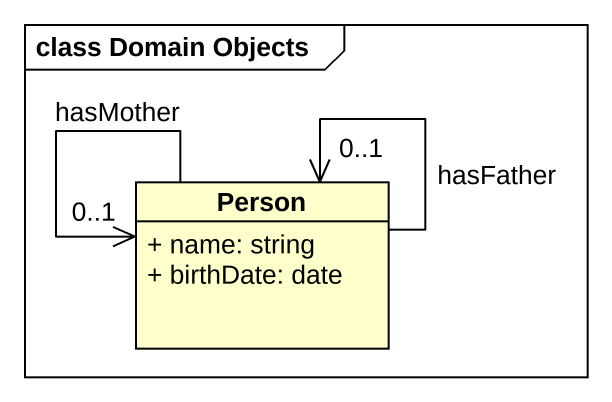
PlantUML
@startuml
mainframe class Domain Objects
hide circle
hide empty members
skinparam classAttributeIconSize 0
class "Person" as Person_ {
  + name: string
  + birthDate: date
}
Person_ --> "0..1" Person_ : hasFather
Person_ --> "0..1" Person_ : hasMother
@enduml
